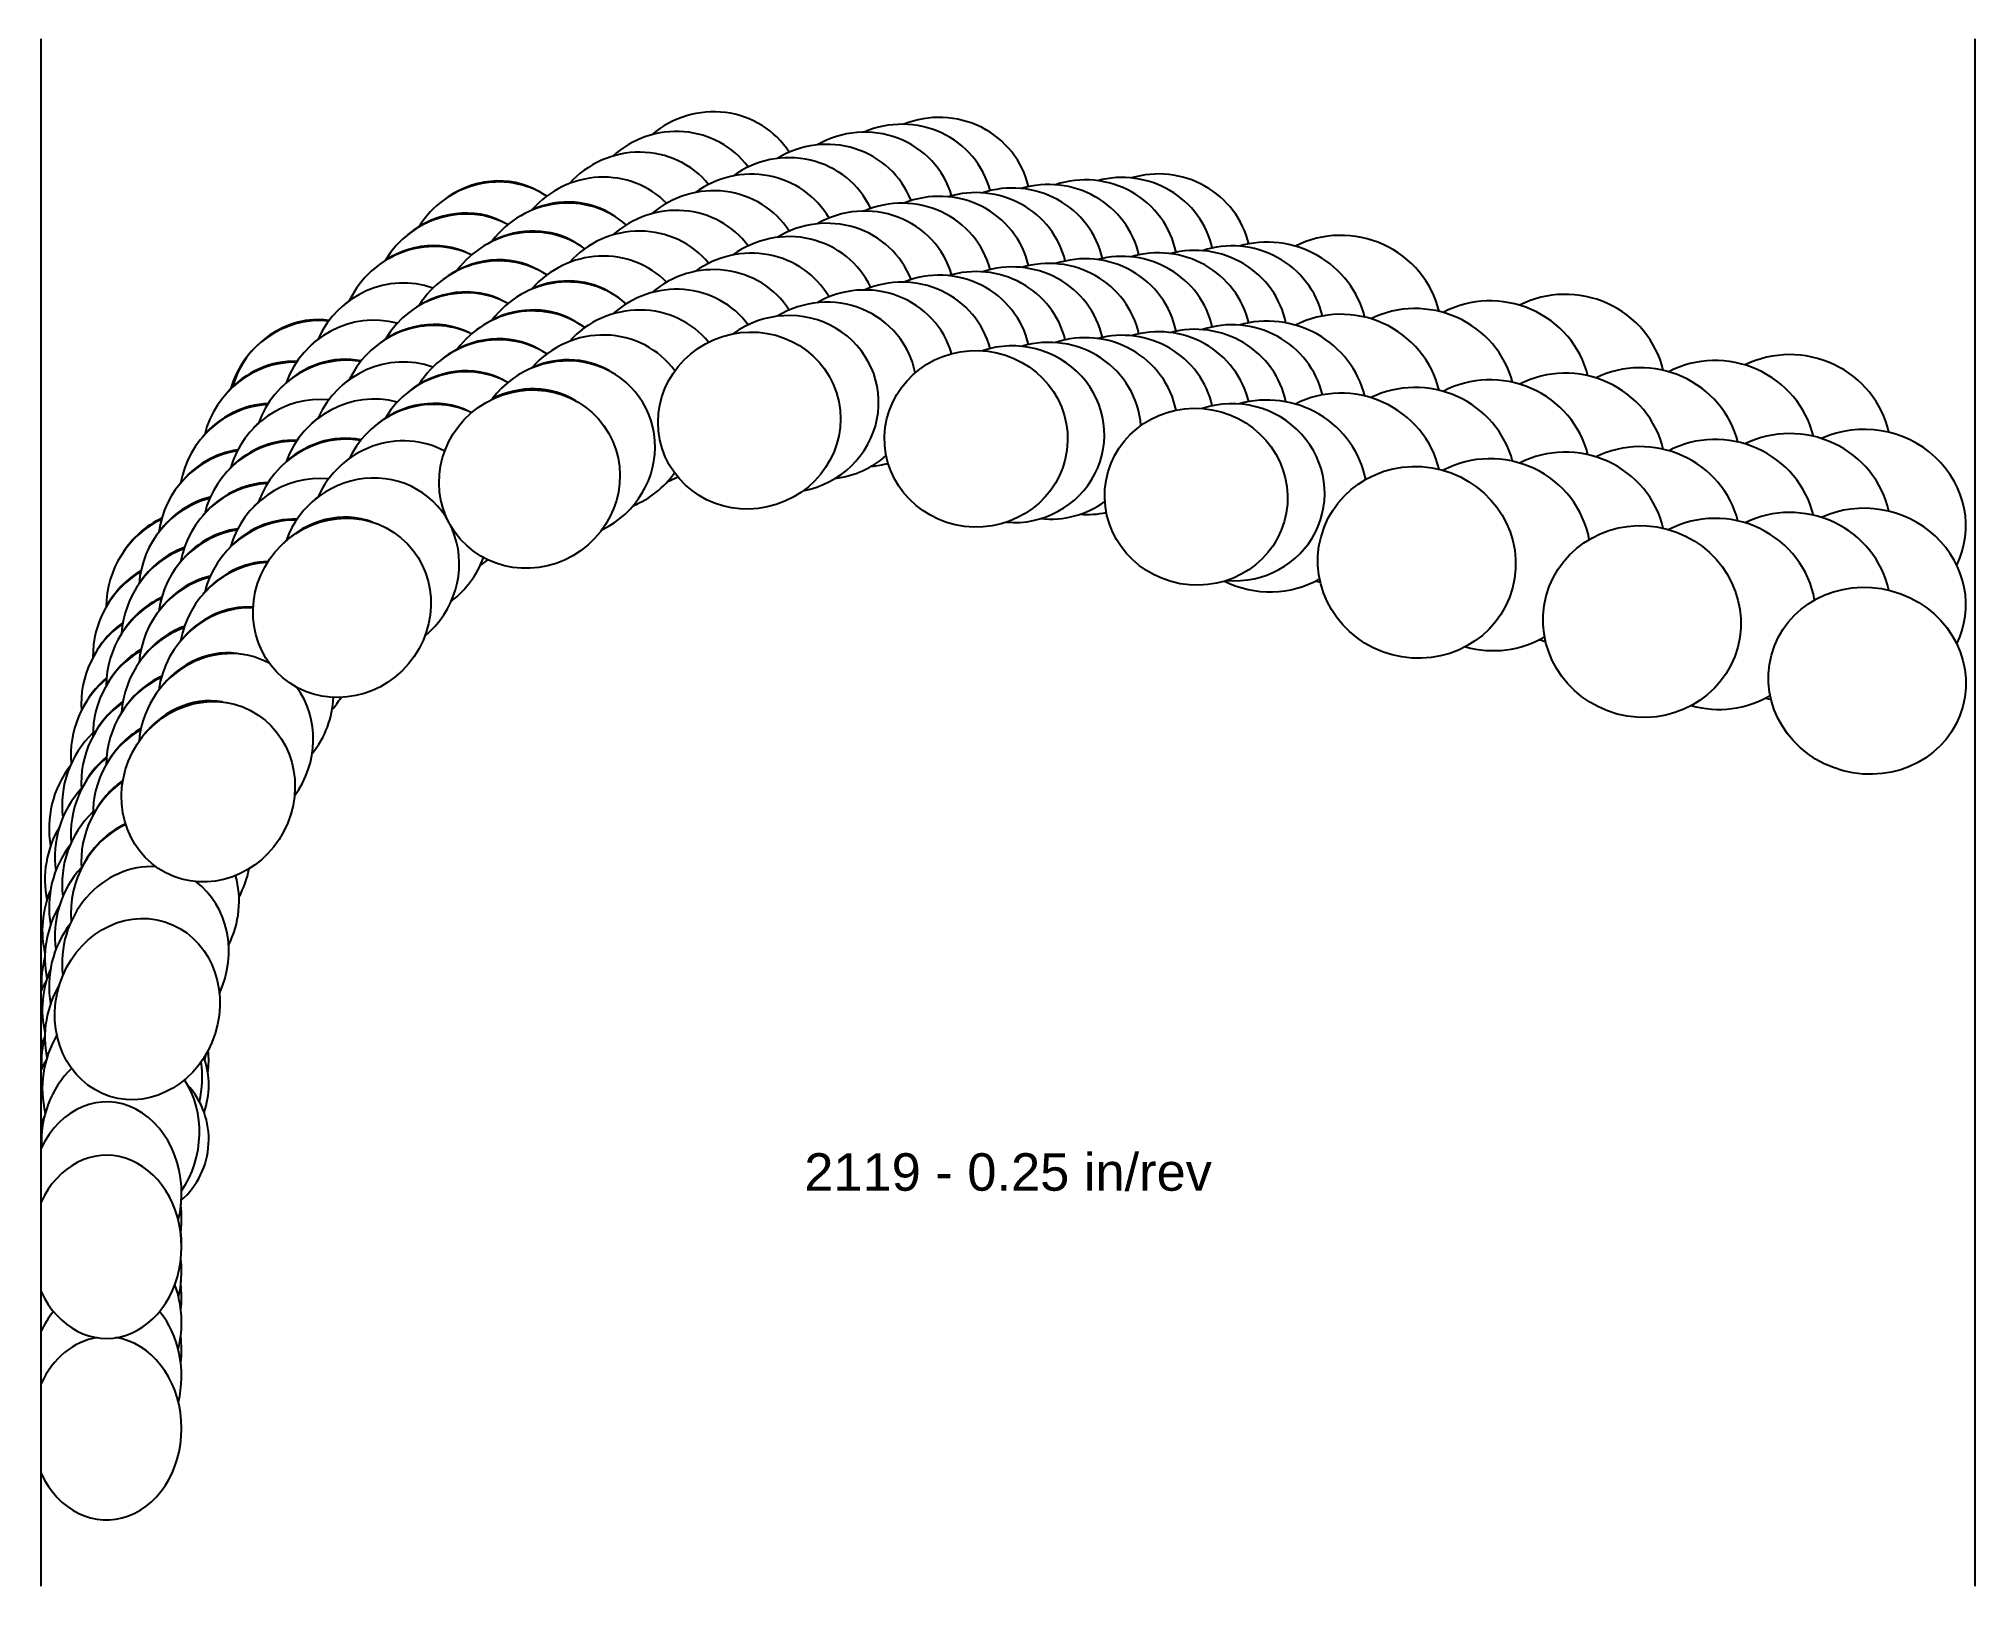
# Model space of a CAD drawing. Header units: inches. Extents: x -6.13 to 0, y -3.75 to 1.15.
import ezdxf
from ezdxf.enums import TextEntityAlignment as Align

# ---------------------------------------------------------------- set-up
doc = ezdxf.new("R2010")
doc.units = ezdxf.units.IN
doc.header["$MEASUREMENT"] = 0
for name, color, linetype, true_color in [('Blade_1', 30, 'Continuous', 0xff7f00), ('Blade_2', 7, 'Continuous', 0xcccc00), ('Blade_3', 7, 'Continuous', 0x00cc00), ('Blade_4', 7, 'Continuous', 0x00cccc), ('Blade_5', 7, 'Continuous', 0x0066cc), ('Blade_6', 190, 'Continuous', 0x7f00ff)]:
    doc.layers.add(name, color=color, linetype=linetype, true_color=true_color)
doc.layers.add('Gage_Line', color=7, linetype='Continuous')
doc.styles.get("Standard").update_dxf_attribs({"font": 'arial.ttf'})

msp = doc.modelspace()

# ---------------------------------------------------------------- linework, layer by layer
at = {"layer": 'Blade_1'}
for centre, major_axis, ratio, start_param, end_param in [((-3.8821, 0.443), (0.2762, 0.0883), 0.963453, 6.492599, 8.188351), ((-3.1638, 0.3852), (0.2899, -0.0079), 0.96483, 6.54, 8.188851), ((-4.5888, 0.2973), (0.2346, 0.1255), 0.902388, 0.474358, 1.545558), ((-4.5783, 0.2575), (0.236, 0.1685), 0.961748, 6.594701, 8.177165), ((-2.4669, 0.2017), (0.2853, -0.0519), 0.965709, 6.651532, 8.311028), ((-3.8821, 0.193), (0.2762, 0.0883), 0.963453, 6.492599, 8.188351), ((-3.1638, 0.1352), (0.2899, -0.0079), 0.96483, 6.54, 8.188851), ((-1.7681, -0.0062), (0.3033, -0.0813), 0.965926, 6.787487, 8.589683), ((-4.5783, 0.0075), (0.236, 0.1685), 0.961748, 6.594701, 8.177165), ((-4.5888, 0.0473), (0.2346, 0.1255), 0.902388, 0.474358, 1.545558), ((-2.4669, -0.0483), (0.2853, -0.0519), 0.965709, 6.651532, 8.311028), ((-5.1723, -0.1502), (0.1867, 0.2219), 0.950467, 6.794721, 8.223624), ((-5.1919, -0.113), (0.1949, 0.181), 0.885568, 0.557882, 1.627155), ((-1.055, -0.1937), (0.3033, -0.0813), 0.965926, 6.782185, 8.590447), ((-4.5888, -0.2027), (0.2346, 0.1255), 0.902388, 0.474358, 1.545558), ((-1.7681, -0.2562), (0.3033, -0.0813), 0.965926, 6.787487, 8.589683), ((-0.3418, -0.3812), (0.3033, -0.0813), 0.939693, 6.094226, 8.57952), ((-5.1723, -0.4002), (0.1867, 0.2219), 0.950467, 6.794721, 8.223624), ((-5.1919, -0.363), (0.1949, 0.181), 0.885568, 0.557882, 1.627155), ((-1.055, -0.4437), (0.3033, -0.0813), 0.965926, 6.782185, 8.590447), ((-5.1919, -0.613), (0.1949, 0.181), 0.885568, 0.401817, 1.627155), ((-0.3418, -0.6312), (0.3033, -0.0813), 0.939693, 6.094226, 8.57952), ((-5.5957, -0.7328), (0.1343, 0.257), 0.932626, 7.077975, 8.305055), ((-5.6242, -0.6999), (0.147, 0.2217), 0.859513, 0.854405, 1.572739), ((-5.5957, -0.9828), (0.1343, 0.257), 0.932626, 7.077975, 8.305055), ((-5.6242, -0.9499), (0.147, 0.2217), 0.859513, 0.854405, 1.572739), ((-5.6242, -1.1999), (0.147, 0.2217), 0.859513, 0.346675, 1.572739), ((-5.8202, -1.4213), (0.0871, 0.2766), 0.891316, 7.368645, 8.345962), ((-5.8202, -1.6713), (0.0871, 0.2766), 0.891316, 7.368645, 8.345962), ((-5.9178, -2.1746), (0, 0.29), 0.819152, 7.259167, 7.34276), ((-5.9178, -2.4246), (0, 0.29), 0.819152, 7.259167, 7.34276), ((-5.9178, -2.6746), (0, 0.29), 0.819152, 2.082019, 7.34276)]:
    msp.add_ellipse(centre, major_axis=major_axis, ratio=ratio, start_param=start_param, end_param=end_param, dxfattribs=at)
for centre, major_axis, ratio in [((-3.8821, -0.057), (0.2762, 0.0883), 0.963453), ((-3.1638, -0.1148), (0.2899, -0.0079), 0.96483), ((-4.5783, -0.2425), (0.236, 0.1685), 0.961748), ((-2.4669, -0.2983), (0.2853, -0.0519), 0.965709), ((-1.7681, -0.5062), (0.3033, -0.0813), 0.965926), ((-5.1723, -0.6502), (0.1867, 0.2219), 0.950467), ((-1.055, -0.6937), (0.3033, -0.0813), 0.965926), ((-0.3418, -0.8812), (0.3033, -0.0813), 0.939693), ((-5.5957, -1.2328), (0.1343, 0.257), 0.932626), ((-5.8202, -1.9213), (0.0871, 0.2766), 0.891316)]:
    msp.add_ellipse(centre, major_axis=major_axis, ratio=ratio, dxfattribs=at)
at = {"layer": 'Blade_2'}
for centre, major_axis, ratio, start_param, end_param in [((-3.7617, 0.4956), (0.2805, 0.0735), 0.963712, 6.45707, 8.243464), ((-3.0474, 0.3997), (0.2887, -0.0275), 0.965011, 6.586462, 8.284764), ((-4.4673, 0.3498), (0.2443, 0.1563), 0.962043, 6.552534, 8.225542), ((-4.4764, 0.3901), (0.2402, 0.1144), 0.902665, 0.48655, 1.529483), ((-3.7617, 0.2456), (0.2805, 0.0735), 0.963712, 6.45707, 8.243464), ((-2.3494, 0.2159), (0.2843, -0.0574), 0.965799, 6.699385, 8.390879), ((-3.0474, 0.1497), (0.2887, -0.0275), 0.965011, 6.586462, 8.284764), ((-4.4673, 0.0998), (0.2443, 0.1563), 0.962043, 6.552534, 8.225542), ((-4.4764, 0.1401), (0.2402, 0.1144), 0.902665, 0.48655, 1.529483), ((-5.0835, -0.0233), (0.1927, 0.2167), 0.955665, 6.721567, 8.251947), ((-3.7617, -0.0044), (0.2805, 0.0735), 0.963712, 4.641234, 8.243464), ((-2.3494, -0.0341), (0.2843, -0.0574), 0.965799, 6.699385, 8.390879), ((-5.1014, 0.0141), (0.2014, 0.1738), 0.893561, 1.52819, 1.634311), ((-3.0474, -0.1003), (0.2887, -0.0275), 0.965011, 4.730109, 8.284764), ((-4.4673, -0.1502), (0.2443, 0.1563), 0.962043, 4.587051, 8.225542), ((-4.4764, -0.1099), (0.2402, 0.1144), 0.902665, 0.48655, 1.529483), ((-5.0835, -0.2733), (0.1927, 0.2167), 0.955665, 6.721567, 8.251947), ((-2.3494, -0.2841), (0.2843, -0.0574), 0.965799, 4.834565, 8.390879), ((-5.1014, -0.2359), (0.2014, 0.1738), 0.893561, 1.52819, 1.634311), ((-5.0835, -0.5233), (0.1927, 0.2167), 0.955665, 4.552334, 8.251947), ((-5.5393, -0.5811), (0.1413, 0.2532), 0.938593, 7.007456, 8.311649), ((-5.5661, -0.5476), (0.1547, 0.2164), 0.868213, 0.783808, 1.561417), ((-5.1014, -0.4859), (0.2014, 0.1738), 0.893561, 1.52819, 1.634311), ((-5.5661, -0.7976), (0.1547, 0.2164), 0.868213, 0.783808, 1.561417), ((-5.5393, -0.8311), (0.1413, 0.2532), 0.938593, 7.007456, 8.311649), ((-5.5393, -1.0811), (0.1413, 0.2532), 0.938593, 6.301607, 8.311649), ((-5.5661, -1.0476), (0.1547, 0.2164), 0.868213, 0.357609, 1.561417), ((-5.5393, -1.0811), (0.1413, 0.2532), 0.938593, 4.57962, 5.870781), ((-5.7946, -1.2571), (0.0955, 0.2738), 0.898851, 7.33472, 8.360436), ((-5.7946, -1.5071), (0.0955, 0.2738), 0.898851, 7.33472, 8.360436), ((-5.7946, -1.7571), (0.0955, 0.2738), 0.898851, 6.525668, 8.360436), ((-5.7946, -1.7571), (0.0955, 0.2738), 0.898851, 4.604329, 6.002965), ((-5.9178, -2.0054), (0, 0.29), 0.819152, 7.215977, 7.34276), ((-5.9178, -2.2554), (0, 0.29), 0.819152, 7.215977, 7.34276), ((-5.9178, -2.5054), (0, 0.29), 0.819152, 4.41629, 7.34276), ((-5.9178, -2.75), (0, 0.29), 0.819152, 4.566645, 4.842694), ((-5.9178, -3.25), (0, 0.29), 0.819152, 0.126536, 1.059574), ((-5.9178, -3.25), (0, 0.29), 0.819152, 2.082019, 6.15665), ((-5.9178, -3), (0, 0.29), 0.819152, 4.566645, 4.859482)]:
    msp.add_ellipse(centre, major_axis=major_axis, ratio=ratio, start_param=start_param, end_param=end_param, dxfattribs=at)
at = {"layer": 'Blade_3'}
for centre, major_axis, ratio, start_param, end_param in [((-3.641, 0.5378), (0.2815, 0.0695), 0.96396, 6.405183, 8.175094), ((-4.3538, 0.4324), (0.2519, 0.1436), 0.962335, 6.532989, 8.201709), ((-2.9313, 0.4108), (0.2882, -0.0321), 0.96518, 6.603401, 8.270788), ((-3.641, 0.2878), (0.2815, 0.0695), 0.96396, 6.405183, 8.175094), ((-2.2379, 0.2042), (0.3066, -0.068), 0.965864, 6.73002, 8.367167), ((-4.3538, 0.1824), (0.2519, 0.1436), 0.962335, 6.532989, 8.201709), ((-2.9313, 0.1608), (0.2882, -0.0321), 0.96518, 6.603401, 8.270788), ((-4.9902, 0.0948), (0.2028, 0.2073), 0.955943, 6.696745, 8.221229), ((-5.0067, 0.1329), (0.209, 0.1645), 0.893821, 1.542594, 1.656887), ((-3.641, 0.0378), (0.2815, 0.0695), 0.96396, 6.236381, 8.175094), ((-1.5304, 0.0181), (0.3033, -0.0813), 0.965926, 6.77504, 8.621533), ((-2.2379, -0.0458), (0.3066, -0.068), 0.965864, 6.73002, 8.367167), ((-4.3538, -0.0676), (0.2519, 0.1436), 0.962335, 6.387782, 8.201709), ((-2.9313, -0.0892), (0.2882, -0.0321), 0.96518, 6.456333, 8.270788), ((-4.9902, -0.1552), (0.2028, 0.2073), 0.955943, 6.696745, 8.221229), ((-0.8172, -0.1694), (0.3033, -0.0813), 0.961262, 6.763496, 8.616718), ((-5.0067, -0.1171), (0.209, 0.1645), 0.893821, 1.542594, 1.656887), ((-1.5304, -0.2319), (0.3033, -0.0813), 0.965926, 6.77504, 8.621533), ((-2.2379, -0.2958), (0.3066, -0.068), 0.965864, 6.682748, 8.367167), ((-4.9902, -0.4052), (0.2028, 0.2073), 0.955943, 6.54975, 8.221229), ((-0.8172, -0.4194), (0.3033, -0.0813), 0.961262, 6.763496, 8.616718), ((-5.477, -0.4361), (0.148, 0.2494), 0.944293, 6.942278, 8.277848), ((-5.5022, -0.402), (0.1622, 0.2108), 0.876669, 0.720796, 1.564604), ((-5.0067, -0.3671), (0.209, 0.1645), 0.893821, 1.542594, 1.656887), ((-3.641, 0.0378), (0.2815, 0.0695), 0.96396, 4.587158, 5.207), ((-1.5304, -0.4819), (0.3033, -0.0813), 0.965926, 6.713034, 8.621533), ((-4.3538, -0.0676), (0.2519, 0.1436), 0.962335, 4.579876, 5.166653), ((-2.9313, -0.0892), (0.2882, -0.0321), 0.96518, 4.721759, 5.469239), ((-0.8172, -0.6694), (0.3033, -0.0813), 0.961262, 6.700534, 8.616718), ((-5.477, -0.6861), (0.148, 0.2494), 0.944293, 6.942278, 8.277848), ((-5.5022, -0.652), (0.1622, 0.2108), 0.876669, 0.720796, 1.564604), ((-4.9902, -0.4052), (0.2028, 0.2073), 0.955943, 4.557091, 5.157184), ((-2.2379, -0.2958), (0.3066, -0.068), 0.965864, 4.463129, 5.466681), ((-5.477, -0.9361), (0.148, 0.2494), 0.944293, 6.760286, 8.277848), ((-5.5022, -0.902), (0.1622, 0.2108), 0.876669, 0.521065, 1.564604), ((-1.5304, -0.4819), (0.3033, -0.0813), 0.965926, 4.695583, 5.527765), ((-5.7644, -1.0979), (0.1037, 0.2708), 0.906131, 7.297116, 8.348023), ((-5.7914, -1.0746), (0.1085, 0.2429), 0.858996, 1.046402, 1.547928), ((-5.477, -0.9361), (0.148, 0.2494), 0.944293, 4.562019, 5.230598), ((-0.8172, -0.6694), (0.3033, -0.0813), 0.961262, 4.700263, 5.531462), ((-5.7644, -1.3479), (0.1037, 0.2708), 0.906131, 7.297116, 8.348023), ((-5.7914, -1.3246), (0.1085, 0.2429), 0.858996, 1.046402, 1.547928), ((-5.7644, -1.5979), (0.1037, 0.2708), 0.906131, 7.03843, 8.348023), ((-5.7914, -1.5746), (0.1085, 0.2429), 0.858996, 0.764635, 1.547928), ((-5.7644, -1.5979), (0.1037, 0.2708), 0.906131, 4.608026, 5.400682), ((-5.8738, -1.8265), (0.0518, 0.2853), 0.85865, 7.762542, 8.127092), ((-5.8738, -2.0765), (0.0518, 0.2853), 0.85865, 7.762542, 8.127092), ((-5.851, -2.0845), (0.1086, 0.2329), 1, 4.994847, 5.273354), ((-5.8738, -2.3265), (0.0518, 0.2853), 0.85865, 7.157957, 8.127092), ((-5.8738, -2.3265), (0.0518, 0.2853), 0.85865, 4.232687, 5.544346), ((-5.851, -2.3345), (0.1086, 0.2329), 1, 4.300154, 5.886724), ((-5.9178, -2.5842), (0, 0.29), 0.819152, 4.572693, 4.853432), ((-5.9178, -2.8342), (0, 0.29), 0.819152, 4.572693, 4.858134), ((-5.9178, -3.0842), (0, 0.29), 0.819152, 7.069866, 7.34276), ((-5.9178, -3.0842), (0, 0.29), 0.819152, 4.422543, 5.496506)]:
    msp.add_ellipse(centre, major_axis=major_axis, ratio=ratio, start_param=start_param, end_param=end_param, dxfattribs=at)
at = {"layer": 'Blade_4'}
for centre, major_axis, ratio, start_param, end_param in [((-3.5205, 0.5767), (0.2856, 0.0505), 0.964198, 6.38517, 8.215369), ((-4.2382, 0.5119), (0.259, 0.1304), 0.962624, 6.492274, 8.239492), ((-2.8152, 0.4254), (0.2876, -0.0369), 0.965335, 6.596634, 8.319143), ((-3.5205, 0.3267), (0.2856, 0.0505), 0.964198, 6.38517, 8.215369), ((-4.8927, 0.211), (0.2126, 0.1972), 0.956228, 6.648741, 8.242855), ((-4.9078, 0.2497), (0.2163, 0.1548), 0.894088, 0.435017, 1.680804), ((-4.2382, 0.2619), (0.259, 0.1304), 0.962624, 6.492274, 8.239492), ((-2.8152, 0.1754), (0.2876, -0.0369), 0.965335, 6.596634, 8.319143), ((-3.5205, 0.0767), (0.2856, 0.0505), 0.964198, 6.38517, 8.215369), ((-4.8927, -0.039), (0.2126, 0.1972), 0.956228, 6.648741, 8.242855), ((-4.9078, -0.0003), (0.2163, 0.1548), 0.894088, 0.435017, 1.680804), ((-4.2382, 0.0119), (0.259, 0.1304), 0.962624, 6.492274, 8.239492), ((-2.8152, -0.0746), (0.2876, -0.0369), 0.965335, 6.596634, 8.319143), ((-4.8927, -0.289), (0.2126, 0.1972), 0.956228, 6.648741, 8.242855), ((-4.9078, -0.2503), (0.2163, 0.1548), 0.894088, 0.435017, 1.680804), ((-5.4089, -0.2914), (0.159, 0.2425), 0.944513, 6.886423, 8.280429), ((-5.4328, -0.2563), (0.1711, 0.2036), 0.876873, 0.655214, 1.582009), ((-4.2382, 0.0119), (0.259, 0.1304), 0.962624, 4.605933, 4.726798), ((-3.5205, 0.0767), (0.2856, 0.0505), 0.964198, 4.630033, 4.81644), ((-5.4089, -0.5414), (0.159, 0.2425), 0.944513, 6.886423, 8.280429), ((-5.4328, -0.5063), (0.1711, 0.2036), 0.876873, 0.655214, 1.582009), ((-2.8152, -0.0746), (0.2876, -0.0369), 0.965335, 4.768299, 5.057826), ((-5.4089, -0.7914), (0.159, 0.2425), 0.944513, 6.886423, 8.280429), ((-5.4328, -0.7563), (0.1711, 0.2036), 0.876873, 0.655214, 1.582009), ((-4.8927, -0.289), (0.2126, 0.1972), 0.956228, 4.574469, 4.68323), ((-5.7295, -0.9369), (0.1117, 0.2676), 0.913147, 7.246923, 8.354749), ((-5.7572, -0.9113), (0.1183, 0.2382), 0.859103, 1.0024, 1.563022), ((-5.7295, -1.1869), (0.1117, 0.2676), 0.913147, 7.246923, 8.354749), ((-5.7572, -1.1613), (0.1183, 0.2382), 0.859103, 1.0024, 1.563022), ((-5.4089, -0.7914), (0.159, 0.2425), 0.944513, 4.577484, 4.743215), ((-5.7295, -1.4369), (0.1117, 0.2676), 0.913147, 7.246923, 8.354749), ((-5.7572, -1.4113), (0.1183, 0.2382), 0.859103, 1.0024, 1.563022), ((-5.7295, -1.4369), (0.1117, 0.2676), 0.913147, 4.60694, 4.936271), ((-5.8679, -1.6562), (0.0608, 0.2836), 0.867191, 7.639058, 8.355674), ((-5.8679, -1.9062), (0.0608, 0.2836), 0.867191, 7.633065, 8.355674), ((-5.8679, -2.1562), (0.0608, 0.2836), 0.867191, 7.48268, 8.372377), ((-5.851, -2.1633), (0.1176, 0.2285), 1, 4.848213, 5.535822), ((-5.8679, -2.1562), (0.0608, 0.2836), 0.867191, 4.690372, 5.130876), ((-5.9178, -2.665), (0, 0.29), 0.819152, 4.695762, 4.852086), ((-5.9178, -2.915), (0, 0.29), 0.819152, 4.41629, 5.139682)]:
    msp.add_ellipse(centre, major_axis=major_axis, ratio=ratio, start_param=start_param, end_param=end_param, dxfattribs=at)
at = {"layer": 'Blade_5'}
for centre, major_axis, ratio, start_param, end_param in [((-4.1208, 0.5778), (0.2655, 0.1168), 0.962907, 6.498694, 8.188433), ((-3.4006, 0.6018), (0.2883, 0.0311), 0.96443, 6.423154, 8.168549), ((-2.6991, 0.4329), (0.287, -0.0417), 0.965476, 6.636742, 8.273122), ((-4.7914, 0.3146), (0.222, 0.1866), 0.956519, 6.642561, 8.199895), ((-4.8051, 0.3539), (0.2231, 0.1448), 0.894359, 0.445225, 1.706123), ((-4.1208, 0.3278), (0.2655, 0.1168), 0.962907, 6.498694, 8.188433), ((-3.4006, 0.3518), (0.2883, 0.0311), 0.96443, 6.423154, 8.168549), ((-2.003, 0.2257), (0.3033, -0.0813), 0.965926, 6.762799, 8.605182), ((-2.6991, 0.1829), (0.287, -0.0417), 0.965476, 6.636742, 8.273122), ((-4.7914, 0.0646), (0.222, 0.1866), 0.956519, 6.642561, 8.199895), ((-4.8051, 0.1039), (0.2231, 0.1448), 0.894359, 0.445225, 1.706123), ((-3.4006, 0.1018), (0.2883, 0.0311), 0.96443, 6.423154, 8.168549), ((-4.1208, 0.0778), (0.2655, 0.1168), 0.962907, 6.498694, 8.188433), ((-1.2927, 0.0389), (0.3033, -0.0813), 0.965926, 6.762659, 8.605968), ((-2.003, -0.0243), (0.3033, -0.0813), 0.965926, 6.762799, 8.605182), ((-2.6991, -0.0671), (0.287, -0.0417), 0.965476, 6.636742, 8.273122), ((-5.3352, -0.1577), (0.1654, 0.2382), 0.949961, 6.846893, 8.23763), ((-5.3575, -0.1222), (0.1782, 0.1974), 0.885096, 0.622446, 1.587441), ((-4.7914, -0.1854), (0.222, 0.1866), 0.956519, 6.642561, 8.199895), ((-0.5795, -0.1486), (0.3033, -0.0813), 0.953717, 6.73884, 8.599643), ((-4.8051, -0.1461), (0.2231, 0.1448), 0.894359, 0.445225, 1.706123), ((-1.2927, -0.2111), (0.3033, -0.0813), 0.965926, 6.762659, 8.605968), ((-2.003, -0.2743), (0.3033, -0.0813), 0.965926, 6.762799, 8.605182), ((-5.3352, -0.4077), (0.1654, 0.2382), 0.949961, 6.846893, 8.23763), ((-5.3575, -0.3722), (0.1782, 0.1974), 0.885096, 0.622446, 1.587441), ((-0.5795, -0.3986), (0.3033, -0.0813), 0.953717, 6.73884, 8.599643), ((-1.2927, -0.4611), (0.3033, -0.0813), 0.965926, 6.762659, 8.605968), ((-5.3575, -0.6222), (0.1782, 0.1974), 0.885096, 0.622446, 1.587441), ((-0.5795, -0.6486), (0.3033, -0.0813), 0.953717, 6.73884, 8.599643), ((-5.3352, -0.6577), (0.1654, 0.2382), 0.949961, 6.846893, 8.23763), ((-5.6901, -0.7847), (0.1195, 0.2642), 0.919903, 7.197272, 8.328931), ((-5.7183, -0.7566), (0.1281, 0.2331), 0.859225, 0.960183, 1.572481), ((-2.003, -0.2743), (0.3033, -0.0813), 0.965926, 4.687903, 4.738999), ((-5.6901, -1.0347), (0.1195, 0.2642), 0.919903, 7.197272, 8.328931), ((-5.7183, -1.0066), (0.1281, 0.2331), 0.859225, 0.960183, 1.572481), ((-1.2927, -0.4611), (0.3033, -0.0813), 0.965926, 4.681433, 4.748129), ((-0.5795, -0.6486), (0.3033, -0.0813), 0.953717, 4.690835, 4.748075), ((-5.6901, -1.2847), (0.1195, 0.2642), 0.919903, 7.197272, 8.328931), ((-5.7183, -1.2566), (0.1281, 0.2331), 0.859225, 0.960183, 1.572481), ((-5.857, -1.4942), (0.0697, 0.2815), 0.875484, 7.519464, 8.354926), ((-5.857, -1.7442), (0.0697, 0.2815), 0.875484, 7.519464, 8.354926), ((-5.857, -1.9942), (0.0697, 0.2815), 0.875484, 7.519464, 8.354926), ((-5.851, -2.0003), (0.1265, 0.2237), 1, 4.904198, 4.979974), ((-5.9178, -2.5027), (0, 0.29), 0.819152, 4.566645, 4.627178), ((-5.9178, -2.7527), (0, 0.29), 0.819152, 4.428784, 4.847388)]:
    msp.add_ellipse(centre, major_axis=major_axis, ratio=ratio, start_param=start_param, end_param=end_param, dxfattribs=at)
at = {"layer": 'Blade_6'}
for centre, major_axis, ratio, start_param, end_param in [((-4.002, 0.6405), (0.2712, 0.1027), 0.963184, 6.483145, 8.215406), ((-3.2815, 0.6236), (0.2898, 0.0117), 0.964633, 6.458066, 8.20941), ((-4.6864, 0.4157), (0.2273, 0.1801), 0.961453, 6.595602, 8.210769), ((-4.6984, 0.4551), (0.2285, 0.1362), 0.902111, 0.462752, 1.715888), ((-4.002, 0.3905), (0.2712, 0.1027), 0.963184, 6.483145, 8.215406), ((-2.583, 0.444), (0.2862, -0.0467), 0.965601, 6.661912, 8.323547), ((-3.2815, 0.3736), (0.2898, 0.0117), 0.964633, 6.458066, 8.20941), ((-4.6864, 0.1657), (0.2273, 0.1801), 0.961453, 6.595602, 8.210769), ((-4.6984, 0.2051), (0.2285, 0.1362), 0.902111, 0.462752, 1.715888), ((-2.583, 0.194), (0.2862, -0.0467), 0.965601, 6.661912, 8.323547), ((-4.002, 0.1405), (0.2712, 0.1027), 0.963184, 6.483145, 8.215406), ((-3.2815, 0.1236), (0.2898, 0.0117), 0.964633, 6.458066, 8.20941), ((-5.2563, -0.0249), (0.1762, 0.2303), 0.950208, 6.810815, 8.243131), ((-5.2773, 0.0115), (0.1867, 0.1894), 0.885326, 6.862181, 8.420283), ((-4.6864, -0.0843), (0.2273, 0.1801), 0.961453, 6.595602, 8.210769), ((-4.6984, -0.0449), (0.2285, 0.1362), 0.902111, 0.462752, 1.715888), ((-2.583, -0.056), (0.2862, -0.0467), 0.965601, 6.661912, 8.323547), ((-5.2563, -0.2749), (0.1762, 0.2303), 0.950208, 6.810815, 8.243131), ((-5.2773, -0.2385), (0.1867, 0.1894), 0.885326, 1.526007, 1.606699), ((-5.2563, -0.5249), (0.1762, 0.2303), 0.950208, 6.810815, 8.243131), ((-5.6743, -0.6003), (0.1376, 0.2276), 0.85936, 0.904812, 1.553148), ((-5.2773, -0.4885), (0.1867, 0.1894), 0.885326, 1.526007, 1.606699), ((-5.6459, -0.6307), (0.127, 0.2607), 0.926395, 7.135795, 8.334718), ((-5.6459, -0.8807), (0.127, 0.2607), 0.926395, 7.135795, 8.334718), ((-5.6743, -0.8503), (0.1376, 0.2276), 0.85936, 0.904812, 1.571307), ((-5.6459, -1.1307), (0.127, 0.2607), 0.926395, 7.135795, 8.334718), ((-5.6743, -1.1003), (0.1376, 0.2276), 0.85936, 0.904812, 1.571307), ((-5.841, -1.3303), (0.0784, 0.2792), 0.883525, 7.428243, 8.357735), ((-5.841, -1.5803), (0.0784, 0.2792), 0.883525, 7.428243, 8.357735), ((-5.841, -1.8303), (0.0784, 0.2792), 0.883525, 7.428243, 8.357735), ((-5.9178, -2.5869), (0, 0.29), 0.819152, 4.560591, 4.858134)]:
    msp.add_ellipse(centre, major_axis=major_axis, ratio=ratio, start_param=start_param, end_param=end_param, dxfattribs=at)
at = {"layer": 'Gage_Line'}
for p, q in [((-6.125, -3.75), (-6.125, 1.1526)), ((0, -3.75), (0, 1.1526))]:
    msp.add_line(p, q, dxfattribs=at)

# ---------------------------------------------------------------- texts
msp.add_text('2119 - 0.25 in/rev', height=0.11875).set_placement((-3.0625, -2.4375), align=Align.MIDDLE_CENTER)

doc.saveas('drawing.dxf')
